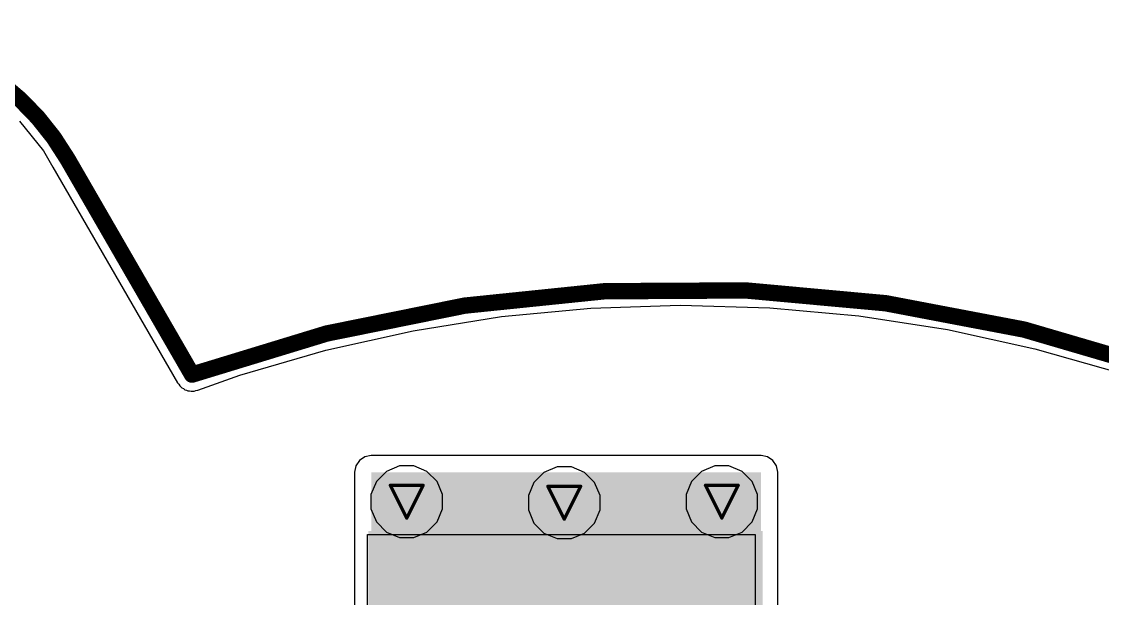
# Model space of a CAD drawing. Header units: inches. Extents: x -9 to 171, y -50 to 39.
# Drawn here: x 3.5 to 20.24, y -6.11 to 2.83 of the extents above; entities that cross this region are included whole.
import ezdxf

# ---------------------------------------------------------------- set-up
doc = ezdxf.new("R2010")
doc.units = ezdxf.units.IN
for name, color, linetype in [('Board Outline', 216, 'Continuous'), ('Bottom Layer', 5, 'Continuous'), ('Drill Drawing', 1, 'Continuous'), ('GND', 76, 'Continuous'), ('PWR', 16, 'Continuous'), ('Top Layer', 1, 'Continuous'), ('Top Paste', 8, 'Continuous'), ('Top Solder', 216, 'Continuous'), ('Via Holes', 16, 'Continuous')]:
    doc.layers.add(name, color=color, linetype=linetype)

# ---------------------------------------------------------------- blocks, each defined once
blk = doc.blocks.new('MY_2477_02_2')
at = {"layer": 'Top Layer'}
blk.add_hatch(color=1, dxfattribs=at).paths.add_polyline_path([(12, 2.913), (18.5, 2.913), (18.5, -3.087), (12, -3.087)])
at = {"layer": 'Top Solder'}
blk.add_hatch(color=216, dxfattribs=at).paths.add_polyline_path([(11.949, 2.963), (18.551, 2.963), (18.551, -3.138), (11.949, -3.138)])
at = {"layer": 'Top Paste'}
for p, q in [((12, 2.975), (18.5, 2.975)), ((18.5, 2.975), (18.5, -3.025)), ((18.5, -3.025), (12, -3.025))]:
    blk.add_line(p, q, dxfattribs=at)

msp = doc.modelspace()

# ---------------------------------------------------------------- hatches: boundary and pattern name
at = {"layer": 'Bottom Layer'}
h = msp.add_hatch(color=5, dxfattribs=at)
edge = h.paths.add_edge_path()
edge.add_arc((9.467, -4.61), 0.3, 0, 360)
h = msp.add_hatch(color=5, dxfattribs=at)
edge = h.paths.add_edge_path()
edge.add_arc((11.906, -4.626), 0.3, 0, 360)
h = msp.add_hatch(color=5, dxfattribs=at)
edge = h.paths.add_edge_path()
edge.add_arc((14.345, -4.61), 0.3, 0, 360)
at = {"layer": 'GND'}
h = msp.add_hatch(color=76, dxfattribs=at)
edge = h.paths.add_edge_path()
edge.add_arc((9.467, -4.61), 0.3, 0, 360)
h = msp.add_hatch(color=76, dxfattribs=at)
edge = h.paths.add_edge_path()
edge.add_arc((11.906, -4.626), 0.3, 0, 360)
h = msp.add_hatch(color=76, dxfattribs=at)
edge = h.paths.add_edge_path()
edge.add_arc((14.345, -4.61), 0.3, 0, 360)
at = {"layer": 'PWR'}
h = msp.add_hatch(color=16, dxfattribs=at)
edge = h.paths.add_edge_path()
edge.add_arc((9.467, -4.61), 0.3, 0, 360)
h = msp.add_hatch(color=16, dxfattribs=at)
edge = h.paths.add_edge_path()
edge.add_arc((11.906, -4.626), 0.3, 0, 360)
h = msp.add_hatch(color=16, dxfattribs=at)
edge = h.paths.add_edge_path()
edge.add_arc((14.345, -4.61), 0.3, 0, 360)
at = {"layer": 'Top Layer'}
msp.add_hatch(color=1, dxfattribs=at).paths.add_polyline_path([(8.918, -11.616), (14.953, -11.616), (14.953, -4.153), (8.918, -4.153)])
h = msp.add_hatch(color=1, dxfattribs=at)
edge = h.paths.add_edge_path()
edge.add_arc((9.467, -4.61), 0.3, 0, 360)
h = msp.add_hatch(color=1, dxfattribs=at)
edge = h.paths.add_edge_path()
edge.add_arc((11.906, -4.626), 0.3, 0, 360)
h = msp.add_hatch(color=1, dxfattribs=at)
edge = h.paths.add_edge_path()
edge.add_arc((14.345, -4.61), 0.3, 0, 360)
at = {"layer": 'Via Holes'}
h = msp.add_hatch(color=7, dxfattribs=at)
edge = h.paths.add_edge_path()
edge.add_arc((9.467, -4.61), 0.15, 0, 360)
h = msp.add_hatch(color=7, dxfattribs=at)
edge = h.paths.add_edge_path()
edge.add_arc((11.906, -4.626), 0.15, 0, 360)
h = msp.add_hatch(color=7, dxfattribs=at)
edge = h.paths.add_edge_path()
edge.add_arc((14.345, -4.61), 0.15, 0, 360)

# ---------------------------------------------------------------- linework, layer by layer
at = {"layer": 'Board Outline', "const_width": 0.254}
for points in [[(-2.714, -3.299, -1), (4.214, 0.701)], [(6.143, -2.641, -0.466066), (35.921, -19.984)]]:
    msp.add_lwpolyline(points, format="xyb", dxfattribs=at)
msp.add_lwpolyline([(4.214, 0.701), (6.143, -2.641)], dxfattribs=at)
at = {"layer": 'Board Outline', "const_width": 0.127}
for points in [[(4.151, 0.701, 1), (4.278, 0.701, 1)], [(4.151, 0.701, 1), (4.278, 0.701, 1)], [(6.08, -2.641, 1), (6.207, -2.641, 1)], [(6.08, -2.641, 1), (6.207, -2.641, 1)]]:
    msp.add_lwpolyline(points, format="xyb", close=True, dxfattribs=at)
at = {"layer": 'Bottom Layer'}
for p, q in [((3.472, 1.284), (3.843, 0.826)), ((3.843, 0.826), (3.99, 0.571)), ((3.99, 0.571), (5.919, -2.77)), ((10.936, -1.743), (12.316, -1.61)), ((12.316, -1.61), (13.701, -1.564)), ((13.701, -1.564), (15.087, -1.604)), ((15.087, -1.604), (16.467, -1.73)), ((9.567, -1.961), (10.936, -1.743)), ((16.467, -1.73), (17.837, -1.942)), ((8.214, -2.263), (9.567, -1.961)), ((17.837, -1.942), (19.191, -2.239)), ((6.883, -2.65), (8.214, -2.263)), ((19.191, -2.239), (20.524, -2.62)), ((6.231, -2.884), (6.883, -2.65)), ((5.919, -2.77), (5.937, -2.791)), ((5.937, -2.791), (5.952, -2.815)), ((5.952, -2.815), (5.97, -2.828)), ((5.97, -2.828), (5.986, -2.846)), ((5.986, -2.846), (6.011, -2.858)), ((6.011, -2.858), (6.033, -2.875)), ((6.033, -2.875), (6.055, -2.88)), ((6.055, -2.88), (6.076, -2.891)), ((6.076, -2.891), (6.104, -2.892)), ((6.104, -2.892), (6.131, -2.899)), ((6.131, -2.899), (6.154, -2.896)), ((6.154, -2.896), (6.177, -2.897)), ((6.177, -2.897), (6.203, -2.888)), ((6.203, -2.888), (6.231, -2.884)), ((9.153, -4.14), (8.997, -4.296)), ((9.356, -4.056), (9.153, -4.14)), ((9.577, -4.056), (9.356, -4.056)), ((9.78, -4.14), (9.577, -4.056)), ((9.936, -4.296), (9.78, -4.14)), ((11.592, -4.156), (11.436, -4.312)), ((11.796, -4.072), (11.592, -4.156)), ((12.016, -4.072), (11.796, -4.072)), ((12.22, -4.156), (12.016, -4.072)), ((12.376, -4.312), (12.22, -4.156)), ((14.031, -4.14), (13.876, -4.296)), ((14.235, -4.056), (14.031, -4.14)), ((14.455, -4.056), (14.235, -4.056)), ((14.659, -4.14), (14.455, -4.056)), ((14.815, -4.296), (14.659, -4.14)), ((8.997, -4.296), (8.913, -4.5)), ((10.021, -4.5), (9.936, -4.296)), ((11.436, -4.312), (11.352, -4.516)), ((12.46, -4.516), (12.376, -4.312)), ((13.876, -4.296), (13.791, -4.5)), ((14.899, -4.5), (14.815, -4.296)), ((8.913, -4.5), (8.913, -4.72)), ((10.021, -4.72), (10.021, -4.5)), ((11.352, -4.516), (11.352, -4.736)), ((12.46, -4.736), (12.46, -4.516)), ((13.791, -4.5), (13.791, -4.72)), ((14.899, -4.72), (14.899, -4.5)), ((8.913, -4.72), (8.997, -4.924)), ((9.936, -4.924), (10.021, -4.72)), ((11.352, -4.736), (11.436, -4.94)), ((12.376, -4.94), (12.46, -4.736)), ((13.791, -4.72), (13.876, -4.924)), ((14.815, -4.924), (14.899, -4.72)), ((8.997, -4.924), (9.153, -5.08)), ((9.78, -5.08), (9.936, -4.924)), ((11.436, -4.94), (11.592, -5.096)), ((12.22, -5.096), (12.376, -4.94)), ((13.876, -4.924), (14.031, -5.08)), ((14.659, -5.08), (14.815, -4.924)), ((9.153, -5.08), (9.356, -5.164)), ((9.356, -5.164), (9.577, -5.164)), ((9.577, -5.164), (9.78, -5.08)), ((11.592, -5.096), (11.796, -5.18)), ((11.796, -5.18), (12.016, -5.18)), ((12.016, -5.18), (12.22, -5.096)), ((14.031, -5.08), (14.235, -5.164)), ((14.235, -5.164), (14.455, -5.164)), ((14.455, -5.164), (14.659, -5.08))]:
    msp.add_line(p, q, dxfattribs=at)
at = {"layer": 'Drill Drawing', "const_width": 0.0508}
for points in [[(9.213, -4.356), (9.721, -4.356)], [(9.213, -4.356), (9.467, -4.864)], [(9.467, -4.864), (9.721, -4.356)], [(11.652, -4.372), (12.16, -4.372)], [(11.652, -4.372), (11.906, -4.88)], [(11.906, -4.88), (12.16, -4.372)], [(14.091, -4.356), (14.599, -4.356)], [(14.091, -4.356), (14.345, -4.864)], [(14.345, -4.864), (14.599, -4.356)]]:
    msp.add_lwpolyline(points, dxfattribs=at)
at = {"layer": 'Drill Drawing', "const_width": 0.0254}
for points in [[(9.2, -4.356, 1), (9.225, -4.356, 1)], [(9.2, -4.356, 1), (9.225, -4.356, 1)], [(9.708, -4.356, 1), (9.733, -4.356, 1)], [(9.708, -4.356, 1), (9.733, -4.356, 1)], [(11.639, -4.372, 1), (11.665, -4.372, 1)], [(11.639, -4.372, 1), (11.665, -4.372, 1)], [(12.147, -4.372, 1), (12.173, -4.372, 1)], [(12.147, -4.372, 1), (12.173, -4.372, 1)], [(14.079, -4.356, 1), (14.104, -4.356, 1)], [(14.079, -4.356, 1), (14.104, -4.356, 1)], [(14.587, -4.356, 1), (14.612, -4.356, 1)], [(14.587, -4.356, 1), (14.612, -4.356, 1)], [(9.454, -4.864, 1), (9.479, -4.864, 1)], [(9.454, -4.864, 1), (9.479, -4.864, 1)], [(14.333, -4.864, 1), (14.358, -4.864, 1)], [(14.333, -4.864, 1), (14.358, -4.864, 1)], [(11.893, -4.88, 1), (11.919, -4.88, 1)], [(11.893, -4.88, 1), (11.919, -4.88, 1)]]:
    msp.add_lwpolyline(points, format="xyb", close=True, dxfattribs=at)
at = {"layer": 'GND'}
for p, q in [((3.472, 1.284), (3.843, 0.826)), ((3.843, 0.826), (3.99, 0.571)), ((3.99, 0.571), (5.919, -2.77)), ((10.936, -1.743), (12.316, -1.61)), ((12.316, -1.61), (13.701, -1.564)), ((13.701, -1.564), (15.087, -1.604)), ((15.087, -1.604), (16.467, -1.73)), ((9.567, -1.961), (10.936, -1.743)), ((16.467, -1.73), (17.837, -1.942)), ((8.214, -2.263), (9.567, -1.961)), ((17.837, -1.942), (19.191, -2.239)), ((6.883, -2.65), (8.214, -2.263)), ((19.191, -2.239), (20.524, -2.62)), ((6.231, -2.884), (6.883, -2.65)), ((5.919, -2.77), (5.937, -2.791)), ((5.937, -2.791), (5.952, -2.815)), ((5.952, -2.815), (5.97, -2.828)), ((5.97, -2.828), (5.986, -2.846)), ((5.986, -2.846), (6.011, -2.858)), ((6.011, -2.858), (6.033, -2.875)), ((6.033, -2.875), (6.055, -2.88)), ((6.055, -2.88), (6.076, -2.891)), ((6.076, -2.891), (6.104, -2.892)), ((6.104, -2.892), (6.131, -2.899)), ((6.131, -2.899), (6.154, -2.896)), ((6.154, -2.896), (6.177, -2.897)), ((6.177, -2.897), (6.203, -2.888)), ((6.203, -2.888), (6.231, -2.884)), ((9.153, -4.14), (8.997, -4.296)), ((9.356, -4.056), (9.153, -4.14)), ((9.577, -4.056), (9.356, -4.056)), ((9.78, -4.14), (9.577, -4.056)), ((9.936, -4.296), (9.78, -4.14)), ((11.592, -4.156), (11.436, -4.312)), ((11.796, -4.072), (11.592, -4.156)), ((12.016, -4.072), (11.796, -4.072)), ((12.22, -4.156), (12.016, -4.072)), ((12.376, -4.312), (12.22, -4.156)), ((14.031, -4.14), (13.876, -4.296)), ((14.235, -4.056), (14.031, -4.14)), ((14.455, -4.056), (14.235, -4.056)), ((14.659, -4.14), (14.455, -4.056)), ((14.815, -4.296), (14.659, -4.14)), ((8.997, -4.296), (8.913, -4.5)), ((10.021, -4.5), (9.936, -4.296)), ((11.436, -4.312), (11.352, -4.516)), ((12.46, -4.516), (12.376, -4.312)), ((13.876, -4.296), (13.791, -4.5)), ((14.899, -4.5), (14.815, -4.296)), ((8.913, -4.5), (8.913, -4.72)), ((10.021, -4.72), (10.021, -4.5)), ((11.352, -4.516), (11.352, -4.736)), ((12.46, -4.736), (12.46, -4.516)), ((13.791, -4.5), (13.791, -4.72)), ((14.899, -4.72), (14.899, -4.5)), ((8.913, -4.72), (8.997, -4.924)), ((9.936, -4.924), (10.021, -4.72)), ((11.352, -4.736), (11.436, -4.94)), ((12.376, -4.94), (12.46, -4.736)), ((13.791, -4.72), (13.876, -4.924)), ((14.815, -4.924), (14.899, -4.72)), ((8.997, -4.924), (9.153, -5.08)), ((9.78, -5.08), (9.936, -4.924)), ((11.436, -4.94), (11.592, -5.096)), ((12.22, -5.096), (12.376, -4.94)), ((13.876, -4.924), (14.031, -5.08)), ((14.659, -5.08), (14.815, -4.924)), ((9.153, -5.08), (9.356, -5.164)), ((9.356, -5.164), (9.577, -5.164)), ((9.577, -5.164), (9.78, -5.08)), ((11.592, -5.096), (11.796, -5.18)), ((11.796, -5.18), (12.016, -5.18)), ((12.016, -5.18), (12.22, -5.096)), ((14.031, -5.08), (14.235, -5.164)), ((14.235, -5.164), (14.455, -5.164)), ((14.455, -5.164), (14.659, -5.08))]:
    msp.add_line(p, q, dxfattribs=at)
at = {"layer": 'PWR'}
for p, q in [((3.472, 1.284), (3.843, 0.826)), ((3.843, 0.826), (3.99, 0.571)), ((3.99, 0.571), (5.919, -2.77)), ((10.936, -1.743), (12.316, -1.61)), ((12.316, -1.61), (13.701, -1.564)), ((13.701, -1.564), (15.087, -1.604)), ((15.087, -1.604), (16.467, -1.73)), ((9.567, -1.961), (10.936, -1.743)), ((16.467, -1.73), (17.837, -1.942)), ((8.214, -2.263), (9.567, -1.961)), ((17.837, -1.942), (19.191, -2.239)), ((6.883, -2.65), (8.214, -2.263)), ((19.191, -2.239), (20.524, -2.62)), ((6.231, -2.884), (6.883, -2.65)), ((5.919, -2.77), (5.937, -2.791)), ((5.937, -2.791), (5.952, -2.815)), ((5.952, -2.815), (5.97, -2.828)), ((5.97, -2.828), (5.986, -2.846)), ((5.986, -2.846), (6.011, -2.858)), ((6.011, -2.858), (6.033, -2.875)), ((6.033, -2.875), (6.055, -2.88)), ((6.055, -2.88), (6.076, -2.891)), ((6.076, -2.891), (6.104, -2.892)), ((6.104, -2.892), (6.131, -2.899)), ((6.131, -2.899), (6.154, -2.896)), ((6.154, -2.896), (6.177, -2.897)), ((6.177, -2.897), (6.203, -2.888)), ((6.203, -2.888), (6.231, -2.884))]:
    msp.add_line(p, q, dxfattribs=at)
at = {"layer": 'Top Layer'}
for p, q in [((3.472, 1.284), (3.843, 0.826)), ((3.843, 0.826), (3.99, 0.571)), ((3.99, 0.571), (5.919, -2.77)), ((10.936, -1.743), (12.316, -1.61)), ((12.316, -1.61), (13.701, -1.564)), ((13.701, -1.564), (15.087, -1.604)), ((15.087, -1.604), (16.467, -1.73)), ((9.567, -1.961), (10.936, -1.743)), ((16.467, -1.73), (17.837, -1.942)), ((8.214, -2.263), (9.567, -1.961)), ((17.837, -1.942), (19.191, -2.239)), ((6.883, -2.65), (8.214, -2.263)), ((19.191, -2.239), (20.524, -2.62)), ((6.231, -2.884), (6.883, -2.65)), ((5.919, -2.77), (5.937, -2.791)), ((5.937, -2.791), (5.952, -2.815)), ((5.952, -2.815), (5.97, -2.828)), ((5.97, -2.828), (5.986, -2.846)), ((5.986, -2.846), (6.011, -2.858)), ((6.011, -2.858), (6.033, -2.875)), ((6.033, -2.875), (6.055, -2.88)), ((6.055, -2.88), (6.076, -2.891)), ((6.076, -2.891), (6.104, -2.892)), ((6.104, -2.892), (6.131, -2.899)), ((6.131, -2.899), (6.154, -2.896)), ((6.154, -2.896), (6.177, -2.897)), ((6.177, -2.897), (6.203, -2.888)), ((6.203, -2.888), (6.231, -2.884)), ((8.735, -3.97), (8.679, -4.054)), ((8.819, -3.914), (8.735, -3.97)), ((8.918, -3.894), (8.819, -3.914)), ((14.953, -3.894), (8.918, -3.894)), ((15.052, -3.914), (14.953, -3.894)), ((15.136, -3.97), (15.052, -3.914)), ((15.192, -4.054), (15.136, -3.97)), ((8.679, -4.054), (8.659, -4.153)), ((8.659, -4.153), (8.659, -11.616)), ((15.212, -4.153), (15.192, -4.054)), ((15.212, -8.439), (15.212, -4.153))]:
    msp.add_line(p, q, dxfattribs=at)

# ---------------------------------------------------------------- block references
at = {"rotation": 90}
msp.add_blockref('MY_2477_02_2', (11.837, -23.616), dxfattribs=at)

doc.saveas('drawing.dxf')
